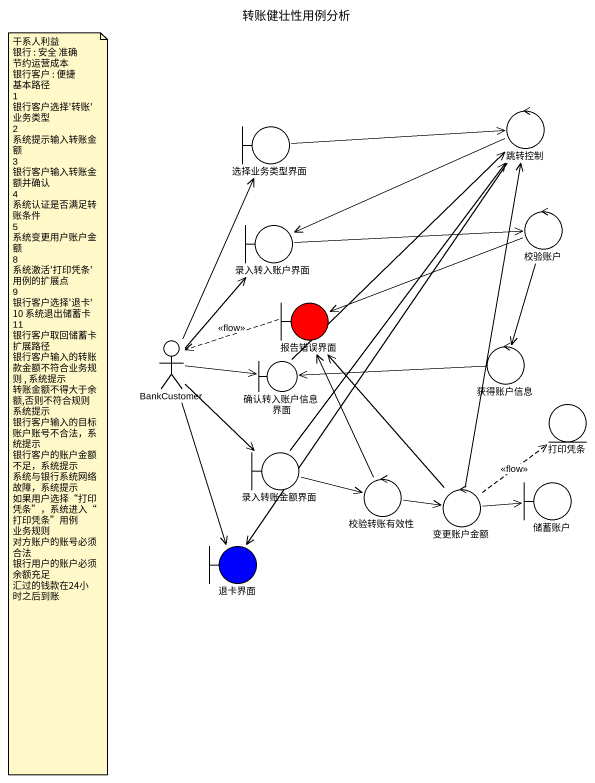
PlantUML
@startuml
title 转账健壮性用例分析
boundary 选择业务类型界面
control 跳转控制
control 校验账户
boundary 录入转入账户界面
boundary 报告错误界面 #FF0000
actor BankCustomer
boundary 确认转入账户信息界面
control 获得账户信息
entity 打印凭条
boundary 录入转账金额界面
control 校验转账有效性
boundary 储蓄账户
control 变更账户金额
boundary 退卡界面 #0000FF
选择业务类型界面 -right-> 跳转控制
跳转控制 -left-> 录入转入账户界面
跳转控制 --> 退卡界面
校验账户 -left-> 报告错误界面
校验账户 --> 获得账户信息
录入转入账户界面 -right-> 校验账户
报告错误界面 .left.> BankCustomer : <<flow>>
BankCustomer -up-> 选择业务类型界面
BankCustomer -up-> 录入转入账户界面
BankCustomer -right-> 确认转入账户信息界面
BankCustomer --> 录入转账金额界面
BankCustomer --> 退卡界面
确认转入账户信息界面 -up-> 跳转控制
获得账户信息 -left-> 确认转入账户信息界面
录入转账金额界面 -up-> 跳转控制
录入转账金额界面 -right-> 校验转账有效性
校验转账有效性 -up-> 报告错误界面
校验转账有效性 -right-> 变更账户金额
变更账户金额 -up-> 跳转控制
变更账户金额 -up-> 报告错误界面
变更账户金额 .up.> 打印凭条 : <<flow>>
变更账户金额 -right-> 储蓄账户
note as N1
  干系人利益
  银行 : 安全 准确 节约运营成本
  银行客户 : 便捷
  基本路径
  1 银行客户选择'转账'业务类型
  2 系统提示输入转账金额
  3 银行客户输入转账金额并确认
  4 系统认证是否满足转账条件
  5 系统变更用户账户金额
  8 系统激活'打印凭条'用例的扩展点
  9 银行客户选择'退卡'
  10 系统退出储蓄卡
  11 银行客户取回储蓄卡
  扩展路径
  银行客户输入的转账款金额不符合业务规则 , 系统提示
  转账金额不得大于余额,否则不符合规则系统提示
  银行客户输入的目标账户账号不合法，系统提示
  银行客户的账户金额不足，系统提示
  系统与银行系统网络故障，系统提示
  如果用户选择“打印凭条”，系统进入“打印凭条”用例
  业务规则
  对方账户的账号必须合法
  银行用户的账户必须余额充足
  汇过的钱款在24小时之后到账
end note
@enduml
